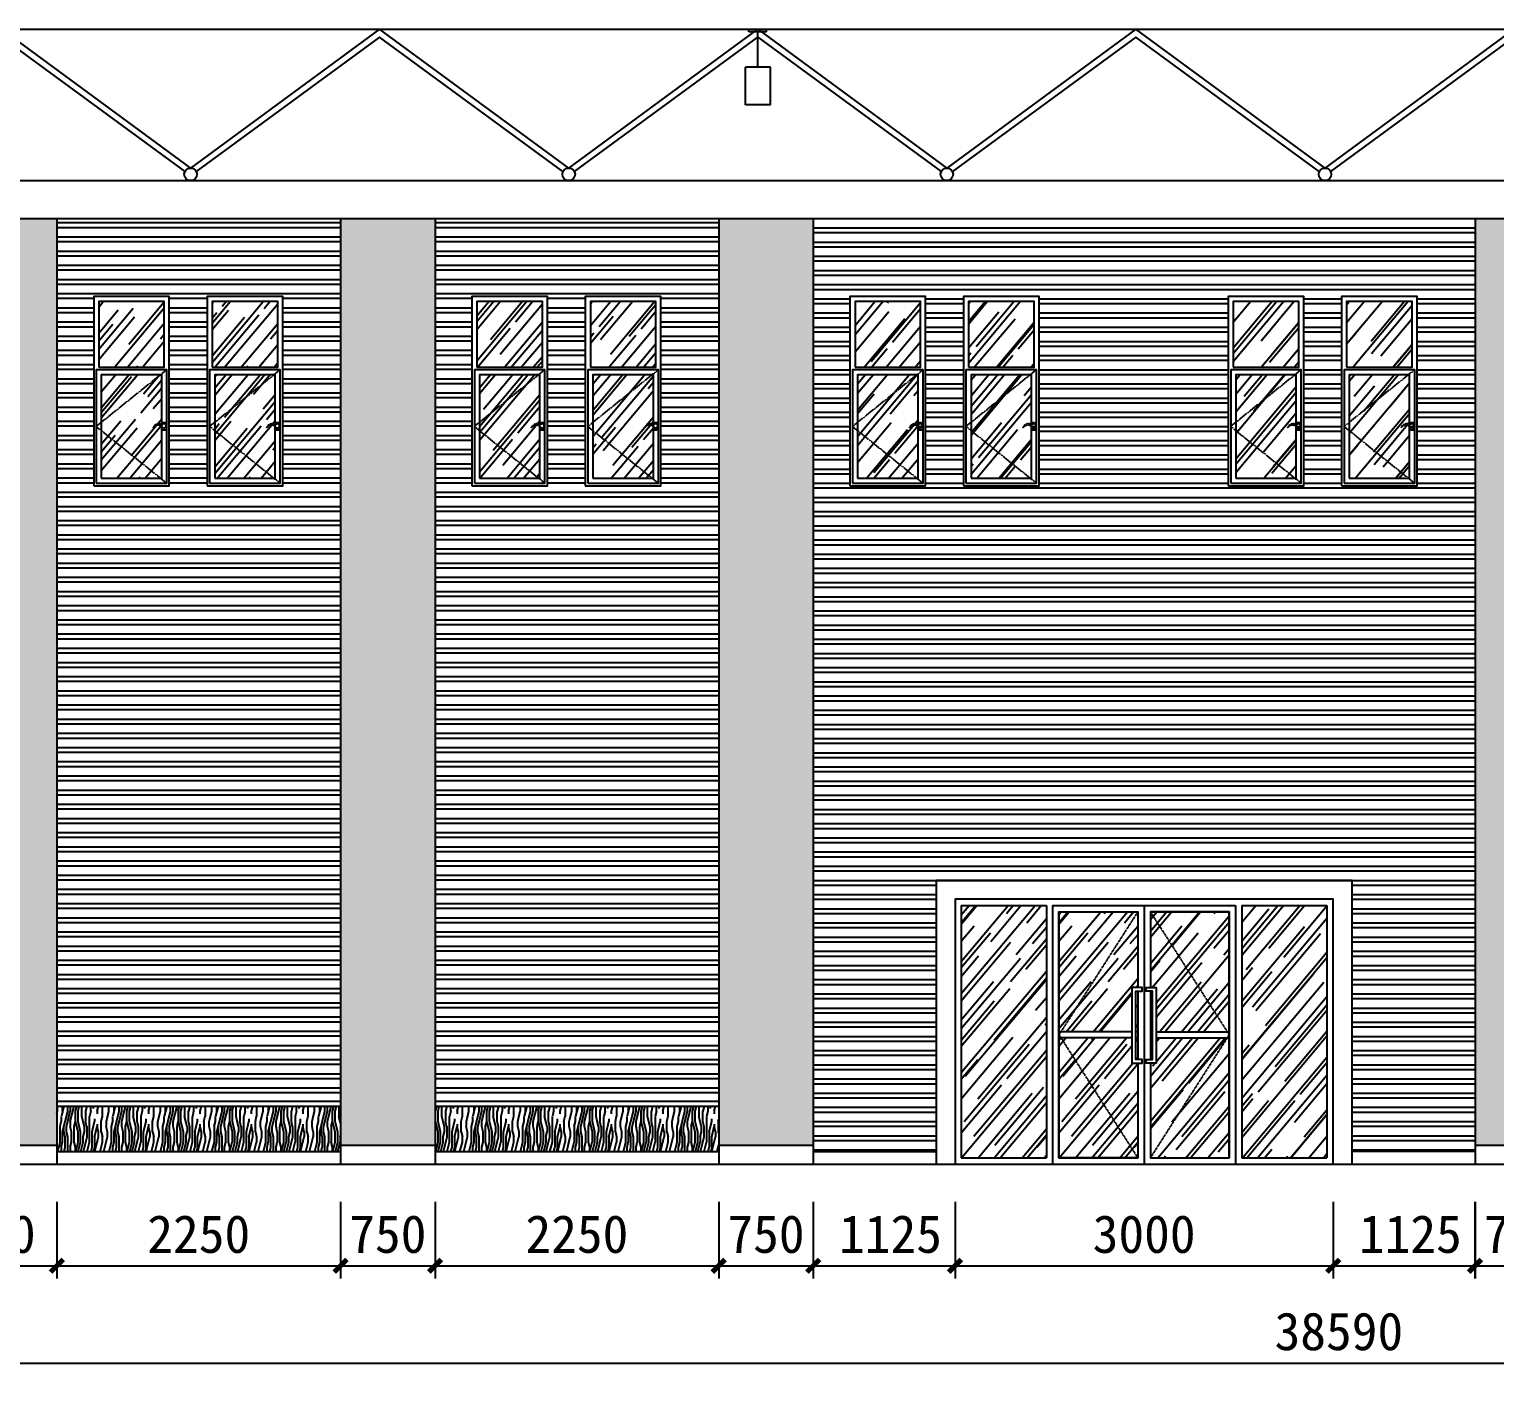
# Model space of a CAD drawing. Header units: millimetres. Extents: x -150677 to 588340, y -254013 to 149700.
# Drawn here: x 65108 to 76733, y -31432 to -20754 of the extents above; entities that cross this region are included whole.
import ezdxf

# ---------------------------------------------------------------- set-up
doc = ezdxf.new("R2010")
doc.units = ezdxf.units.MM
doc.header["$LTSCALE"] = 10
doc.header["$MEASUREMENT"] = 0
doc.linetypes.add('DASH', pattern=[0.35, 0.25, -0.1])
for name, color, linetype in [('2-Ba顶面轮廓', 4, 'Continuous'), ('2-Da地拼', 4, 'Continuous'), ('9-ELa粗', 2, 'Continuous'), ('9-ELd细', 8, 'Continuous'), ('9-ELf填充', 251, 'Continuous'), ('E-Elevation(立面图层)', 134, 'Continuous'), ('HAT【填充】', 8, 'Continuous'), ('饰物', 46, 'Continuous')]:
    doc.layers.add(name, color=color, linetype=linetype)
doc.styles.get("Standard").update_dxf_attribs({"font": ''})
doc.styles.get('Standard').set_extended_font_data('SimSun')
doc.dimstyles.new('DIMN100', dxfattribs={"dimtxt": 300, "dimasz": 100, "dimexe": 100, "dimexo": 300, "dimgap": 100, "dimtad": 1, "dimdec": 0, "dimtxsty": 'Standard', "dimblk": 'ARCHTICK', "dimcen": 2.5, "dimdle": 100, "dimclrd": 8, "dimclre": 8, "dimclrt": 96, "dimadec": 0, "dimazin": 0, "dimtfac": 1, "dimtdec": 0, "dimtmove": 0, "dimatfit": 3, "dimldrblk": 'DOT', "dimfxl": 100, "dimarcsym": 0})
pattern_1 = [(50, (72501.75, -29704), (129.618, 465.617), [3000, -400, 1000, -200]), (50, (72767.75, -29604), (-332.325, 17.773), [600, -66, 1200, -150]), (50, (72601.75, -29534), (565.849, 882.82), [1600, -280, 800, -200])]
pattern_2 = [(50, (73276.25, -29704), (129.618, 465.617), [3000, -400, 1000, -200]), (50, (73542.25, -29604), (-332.325, 17.773), [600, -66, 1200, -150]), (50, (73376.25, -29534), (565.849, 882.82), [1600, -280, 800, -200])]

# ---------------------------------------------------------------- blocks, each defined once
blk = doc.blocks.new('A$C68075832')
at = {"layer": 'E-Elevation(立面图层)', "color": 251, "ltscale": 200}
for p, q in [((-172, 1200), (-32, 1200)), ((-172, 1180), (-172, 1200)), ((-32, 1180), (-172, 1180)), ((-102, 900), (-102, 1180)), ((-32, 1180), (-32, 1200))]:
    blk.add_line(p, q, dxfattribs=at)
at = {"layer": 'E-Elevation(立面图层)', "ltscale": 200}
for p, q in [((0, 900), (-199, 900)), ((-199, 600), (-199, 900)), ((0, 600), (0, 900)), ((0, 600), (-199, 600))]:
    blk.add_line(p, q, dxfattribs=at)
blk = doc.blocks.new('A$C3D6C2CD6')
h = blk.add_hatch()
h.set_pattern_fill('木材', color=251, scale=50, style=0)
h.set_pattern_definition([(50, (40, 940), (129.62, 465.617), [3000, -400, 1000, -200]), (50, (306, 1040), (-332.33, 17.77), [600, -66, 1200, -150]), (50, (140, 1110), (565.85, 882.82), [1600, -280, 800, -200])])
h.paths.add_polyline_path([(40, 940), (560, 940), (560, 1460), (40, 1460)])
h = blk.add_hatch()
h.set_pattern_fill('木材', color=251, scale=50, style=0)
h.set_pattern_definition([(50, (60, 60), (129.618, 465.617), [3000, -400, 1000, -200]), (50, (326, 160), (-332.325, 17.77), [600, -66, 1200, -150]), (50, (160, 230), (565.85, 882.82), [1600, -280, 800, -200])])
h.paths.add_polyline_path([(60, 60), (540, 60), (540, 880), (60, 880)])
at = {"color": 8, "linetype": 'DASH'}
for points in [[(580, 920), (20, 470), (580, 20)], [(545, 485), (545, 502), (575, 502), (575, 442), (545, 442), (545, 466)]]:
    blk.add_lwpolyline(points, dxfattribs=at)
blk.add_lwpolyline([(543, 482, -0.472973), (570, 486, -1.045197), (547, 464, 0.471233), (471, 460, -0.474255), (543, 482, -0.303304)], format="xyb", dxfattribs=at)
at = {"layer": '2-Ba顶面轮廓'}
blk.add_lwpolyline([(0, 0), (600, 0), (600, 1500), (0, 1500)], close=True, dxfattribs=at)
at = {"layer": '9-ELd细'}
for points in [[(40, 940), (560, 940), (560, 1460), (40, 1460)], [(20, 20), (580, 20), (580, 920), (20, 920)], [(60, 60), (540, 60), (540, 880), (60, 880)]]:
    blk.add_lwpolyline(points, close=True, dxfattribs=at)
blk = doc.blocks.new('A$C16496DF1')
at = {"layer": '9-ELf填充'}
h = blk.add_hatch(dxfattribs=at)
h.set_pattern_fill('ANSI32', color=251, scale=300, angle=135, style=0)
h.set_pattern_definition([(180, (1326, 400), (-2e-14, -112.5), []), (180, (1288.5, 437.5), (-2e-14, -112.5), [])])
h.paths.add_polyline_path([(0, 7400), (-100, 7400), (-100, 400), (0, 400)])
h.paths.add_polyline_path([(2150, 7400), (2050, 7400), (2050, 400), (2150, 400)])
h.paths.add_polyline_path([(2050, 7400), (0, 7400), (0, 400), (2050, 400)])
h.paths.add_polyline_path([(1092, 5280), (1092, 6780), (1692, 6780), (1692, 5280)], flags=16)
h.paths.add_polyline_path([(792, 5280), (192, 5280), (192, 6780), (792, 6780)], flags=16)
at = {"layer": 'HAT【填充】'}
h = blk.add_hatch(dxfattribs=at)
h.set_pattern_fill('木纹', color=251, scale=20, angle=90, style=0)
h.set_pattern_definition([(90, (0, 0), (-408, 2e-14), [81.6, -122.4, 40.8, -163.2]), (90, (-10.2, 285.6), (-408, 2e-14), [81.6, -326.4]), (90, (-30.6, 244.8), (-408, 2e-14), [40.8, -367.2]), (90, (-40.8, 20.4), (-408, 2e-14), [20.4, -285.6, 20.4, -81.6]), (90, (-61.2, 163.2), (-408, 2e-14), [81.6, -122.4, 20.4, -183.6]), (90, (-71.4, 61.2), (-408, 2e-14), [61.2, -346.8]), (90, (-81.6, 163.2), (-408, 2e-14), [122.4, -285.6]), (90, (-91.8, 40.8), (-408, 2e-14), [81.6, -326.4]), (90, (-102, 204), (-408, 2e-14), [204, -204]), (90, (-122.4, 81.6), (-408, 2e-14), [40.8, -122.4, 81.6, -163.2]), (90, (-132.6, 367.2), (-408, 2e-14), [81.6, -326.4]), (90, (-142.8, 285.6), (-408, 2e-14), [40.8, -367.2]), (90, (-153, 204), (-408, 2e-14), [40.8, -367.2]), (90, (-163.2, 1e-14), (-408, 2e-14), [81.6, -326.4]), (90, (-173.4, 204), (-408, 2e-14), [81.6, -326.4]), (90, (-193.8, 204), (-408, 2e-14), [81.6, -81.6, 81.6, -163.2]), (90, (-214.2, 122.4), (-408, 2e-14), [40.8, -204, 81.6, -81.6]), (90, (-224.4, 204), (-408, 2e-14), [122.4, -285.6]), (90, (-244.8, 204), (-408, 2e-14), [81.6, -326.4]), (90, (-255, 40.8), (-408, 2e-14), [122.4, -163.2, 40.8, -81.6]), (90, (-275.4, 40.8), (-408, 2e-14), [204, -204]), (90, (-285.6, 285.6), (-408, 2e-14), [40.8, -367.2]), (90, (-295.8, 163.2), (-408, 2e-14), [81.6, -326.4]), (90, (-306, 81.6), (-408, 2e-14), [40.8, -163.2, 40.8, -163.2]), (90, (-316.2, 40.8), (-408, 2e-14), [40.8, -122.4, 81.6, -163.2]), (90, (-326.4, 122.4), (-408, 2e-14), [40.8, -204, 40.8, -122.4]), (90, (-336.6, 204), (-408, 2e-14), [122.4, -285.6]), (90, (-357, 40.8), (-408, 2e-14), [81.6, -326.4]), (90, (-367.2, 244.8), (-408, 2e-14), [40.8, -367.2]), (90, (-377.4, 326.4), (-408, 2e-14), [40.8, -367.2]), (104.036, (-30.6, 285.6), (-1e-06, 408), [42.024, -1640.203]), (104.036, (-122.4, 326.4), (-1e-06, 408), [42.024, -1640.203]), (104.0362, (-367.2, 285.6), (-1e-06, 408), [42.024, -1640.203]), (104.0362, (-214.2, 163.2), (-1e-06, 408), [42.024, -1640.203]), (104.0362, (-275.4, 244.8), (-1e-06, 408), [42.024, -1640.203]), (104.0362, (-244.8, 285.6), (-1e-06, 408), [42.024, -1640.203]), (104.0362, (-316.2, 81.6), (-1e-06, 408), [42.024, -1640.203]), (104.0362, (-295.8, 244.8), (-1e-06, 408), [42.024, -1640.203]), (104.036, (-142.8, 326.4), (-1e-06, 408), [84.05, -1598.18]), (104.0362, (-173.4, 285.6), (-1e-06, 408), [84.05, -1598.18]), (104.0362, (-193.8, 285.6), (-1e-06, 408), [84.05, -1598.18]), (255.964, (-61.2, 163.2), (-1e-08, -408), [42.024, -84.048, 42.024, -1514.13]), (255.964, (-122.4, 81.6), (-1e-08, -408), [42.024, -1640.203]), (255.9638, (-306, 81.6), (-1e-08, -408), [84.05, -1598.18]), (284.036, (-10.2, 285.6), (1e-06, -408), [42.024, -1640.203]), (75.964, (-10.2, 367.2), (1e-08, 408), [42.024, -1640.203]), (75.964, (-153, 244.8), (1e-08, 408), [42.024, -1640.203]), (75.9638, (-224.4, 326.4), (1e-08, 408), [42.024, -1640.203]), (75.9638, (-255, 163.2), (1e-08, 408), [42.024, -1640.203]), (75.9638, (-306, 122.4), (1e-08, 408), [42.024, -1640.203]), (75.9638, (-326.4, 163.2), (1e-08, 408), [42.024, -1640.203]), (75.9638, (-255, 163.2), (1e-08, 408), [42.024, -1640.203]), (75.9638, (-316.2, 285.6), (1e-08, 408), [168.096, -1514.13]), (75.964, (-40.8, 40.8), (1e-08, 408), [168.096, -1514.13]), (75.964, (-71.4, 81.6), (1e-08, 408), [168.096, -1514.13]), (75.964, (-91.8, 122.4), (1e-08, 408), [42.024, -84.048, 84.048, -1472.107]), (75.964, (-122.4, 122.4), (1e-08, 408), [84.048, -84.048, 84.048, -1430.083]), (75.9638, (-163.2, 81.6), (1e-08, 408), [168.096, -1514.13]), (75.9638, (-193.8, 40.8), (1e-08, 408), [168.096, -1514.13]), (75.9638, (-214.2, 40.8), (1e-08, 408), [168.096, -1514.13]), (75.9638, (-336.6, 326.4), (1e-08, 408), [42.024, -1640.203]), (75.9638, (-377.4, 367.2), (-8e-05, 408), [84.048, -1598.18]), (75.9638, (-357, 122.4), (-8e-05, 408), [84.048, -1598.18]), (75.964, (5e-15, 81.6), (-7e-06, 408), [168.096, -1514.13]), (75.9638, (-285.6, 326.4), (-7e-06, 408), [126.07, -1556.155]), (75.9638, (-255, 367.2), (-7e-06, 408), [252.144, -1430.083])])
h.paths.add_polyline_path([(2150, 360), (2050, 360), (2050, 0), (2150, 0)])
h.paths.add_polyline_path([(0, 360), (-100, 360), (-100, 0), (0, 0)])
h.paths.add_polyline_path([(2050, 360), (0, 360), (0, 0), (2050, 0)])
at = {"layer": '2-Da地拼'}
for p, q in [((-100, 400), (2150, 400)), ((-100, 360), (2150, 360)), ((-100, 0), (2150, 0))]:
    blk.add_line(p, q, dxfattribs=at)
blk = doc.blocks.new('A$C26E901EB')
at = {"layer": '9-ELf填充'}
h = blk.add_hatch(dxfattribs=at)
h.set_pattern_fill('木纹02', color=256, scale=100, angle=90, style=0)
h.set_pattern_definition([(90, (77426.86, -29654), (-400, 2e-14), [80, -120, 40, -160]), (90, (77416.86, -29374), (-400, 2e-14), [80, -320]), (90, (77396.86, -29414), (-400, 2e-14), [40, -360]), (90, (77386.86, -29634), (-400, 2e-14), [20, -280, 20, -80]), (90, (77366.86, -29494), (-400, 2e-14), [80, -120, 20, -180]), (90, (77356.86, -29594), (-400, 2e-14), [60, -340]), (90, (77346.86, -29494), (-400, 2e-14), [120, -280]), (90, (77336.86, -29614), (-400, 2e-14), [80, -320]), (90, (77326.86, -29454), (-400, 2e-14), [200, -200]), (90, (77306.86, -29574), (-400, 2e-14), [40, -120, 80, -160]), (90, (77296.86, -29294), (-400, 2e-14), [80, -320]), (90, (77286.86, -29374), (-400, 2e-14), [40, -360]), (90, (77276.86, -29454), (-400, 2e-14), [40, -360]), (90, (77266.86, -29654), (-400, 2e-14), [80, -320]), (90, (77256.86, -29454), (-400, 2e-14), [80, -320]), (90, (77236.86, -29454), (-400, 2e-14), [80, -80, 80, -160]), (90, (77216.86, -29534), (-400, 2e-14), [40, -200, 80, -80]), (90, (77206.86, -29454), (-400, 2e-14), [120, -280]), (90, (77186.86, -29454), (-400, 2e-14), [80, -320]), (90, (77176.86, -29614), (-400, 2e-14), [120, -160, 40, -80]), (90, (77156.86, -29614), (-400, 2e-14), [200, -200]), (90, (77146.86, -29374), (-400, 2e-14), [40, -360]), (90, (77136.86, -29494), (-400, 2e-14), [80, -320]), (90, (77126.86, -29574), (-400, 2e-14), [40, -160, 40, -160]), (90, (77116.86, -29614), (-400, 2e-14), [40, -120, 80, -160]), (90, (77106.86, -29534), (-400, 2e-14), [40, -200, 40, -120]), (90, (77096.86, -29454), (-400, 2e-14), [120, -280]), (90, (77076.86, -29614), (-400, 2e-14), [80, -320]), (90, (77066.86, -29414), (-400, 2e-14), [40, -360]), (90, (77056.86, -29334), (-400, 2e-14), [40, -360]), (104.03624, (77396.86, -29374), (1e-08, 400), [41.2, -1608.0422]), (104.03624, (77306.86, -29334), (1e-08, 400), [41.2, -1608.0422]), (104.03624, (77066.86, -29374), (1e-08, 400), [41.2, -1608.0422]), (104.03624, (77216.86, -29494), (1e-08, 400), [41.2, -1608.0422]), (104.03624, (77156.86, -29414), (1e-08, 400), [41.2, -1608.0422]), (104.03624, (77186.86, -29374), (1e-08, 400), [41.2, -1608.0422]), (104.03624, (77116.86, -29574), (1e-08, 400), [41.2, -1608.0422]), (104.03624, (77136.86, -29414), (1e-08, 400), [41.2, -1608.0422]), (104.03624, (77286.86, -29334), (1e-08, 400), [82.4, -1566.8422]), (104.03624, (77256.86, -29374), (1e-08, 400), [82.4, -1566.8422]), (104.03624, (77236.86, -29374), (1e-08, 400), [82.4, -1566.8422]), (255.96376, (77366.86, -29494), (1e-08, -400), [41.2, -82.4, 41.2, -1484.4422]), (255.96376, (77306.86, -29574), (1e-08, -400), [41.2, -1608.0422]), (255.96376, (77126.86, -29574), (1e-08, -400), [82.4, -1566.8422]), (284.03624, (77416.86, -29374), (-1e-08, -400), [41.2, -1608.0422]), (75.96376, (77416.86, -29294), (-1e-08, 400), [41.2, -1608.0422]), (75.96376, (77276.86, -29414), (-1e-08, 400), [41.2, -1608.0422]), (75.96376, (77206.86, -29334), (-1e-08, 400), [41.2, -1608.0422]), (75.96376, (77176.86, -29494), (-1e-08, 400), [41.2, -1608.0422]), (75.96376, (77126.86, -29534), (-1e-08, 400), [41.2, -1608.0422]), (75.96376, (77106.86, -29494), (-1e-08, 400), [41.2, -1608.0422]), (75.96376, (77176.86, -29494), (-1e-08, 400), [41.2, -1608.0422]), (75.96376, (77116.86, -29374), (-1e-08, 400), [164.8, -1484.4422]), (75.96376, (77386.86, -29614), (-1e-08, 400), [164.8, -1484.4422]), (75.96376, (77356.86, -29574), (-1e-08, 400), [164.8, -1484.4422]), (75.96376, (77336.86, -29534), (-1e-08, 400), [41.2, -82.4, 82.4, -1443.2422]), (75.96376, (77306.86, -29534), (-1e-08, 400), [82.4, -82.4, 82.4, -1402.0422]), (75.96376, (77266.86, -29574), (-1e-08, 400), [164.8, -1484.4422]), (75.96376, (77236.86, -29614), (-1e-08, 400), [164.8, -1484.4422]), (75.96376, (77216.86, -29614), (-1e-08, 400), [164.8, -1484.4422]), (75.96376, (77096.86, -29334), (-1e-08, 400), [41.2, -1608.0422]), (75.96377, (77056.86, -29294), (-8e-05, 400), [82.4, -1566.8422]), (75.96377, (77076.86, -29534), (-8e-05, 400), [82.4, -1566.8422]), (75.96376, (77426.86, -29574), (-7e-06, 400), [164.8, -1484.4422]), (75.96376, (77146.86, -29334), (-7e-06, 400), [123.6, -1525.6422]), (75.96376, (77176.86, -29294), (-7e-06, 400), [247.2, -1402.0422])])
h.paths.add_polyline_path([(750, 0), (750, 7350), (0, 7350), (0, 0)])
at = {"layer": '2-Da地拼'}
blk.add_line((0, 0), (750, 0), dxfattribs=at)
blk = doc.blocks.new('_ArchTick')
at = {"color": 0, "linetype": 'ByBlock', "const_width": 0.4}
blk.add_lwpolyline([(-0.5, -0.5), (0.5, 0.5)], dxfattribs=at)
blk = doc.blocks.new('*D1211')
at = {"layer": '2-Ba顶面轮廓', "color": 8, "lineweight": -2, "transparency": 16777216}
for p, q in [((64577, -30054), (64577, -30661)), ((65327, -30054), (65327, -30661)), ((64477, -30561), (65427, -30561))]:
    blk.add_line(p, q, dxfattribs=at)
at = {"layer": 'Defpoints', "color": 0, "transparency": 16777216}
for p in [(64577, -29754), (65327, -29754), (65327, -30561)]:
    blk.add_point(p, dxfattribs=at)
at = {"layer": '2-Ba顶面轮廓', "color": 8, "lineweight": -2, "transparency": 16777216, "xscale": 100, "yscale": 100, "zscale": 100, "rotation": 180}
blk.add_blockref('_ArchTick', (64577, -30561), dxfattribs=at)
at = {"layer": '2-Ba顶面轮廓', "color": 8, "lineweight": -2, "transparency": 16777216, "xscale": 100, "yscale": 100, "zscale": 100}
blk.add_blockref('_ArchTick', (65327, -30561), dxfattribs=at)
at = {"layer": '2-Ba顶面轮廓', "color": 96, "transparency": 16777216, "insert": (64852, -30311), "char_height": 300, "attachment_point": 5}
blk.add_mtext('750', dxfattribs=at)
blk = doc.blocks.new('_DOT')
at = {"color": 0, "linetype": 'ByBlock'}
blk.add_line((-0.35, 0), (-1, 0), dxfattribs=at)
at = {"color": 0, "linetype": 'ByBlock', "const_width": 0.35}
blk.add_lwpolyline([(-0.175, 0, 1), (0.175, 0, 1)], format="xyb", close=True, dxfattribs=at)
blk = doc.blocks.new('*D1212')
at = {"layer": '2-Ba顶面轮廓', "color": 8, "lineweight": -2, "transparency": 16777216}
for p, q in [((65326.85917, -30054), (65326.85917, -30661)), ((67576.85917, -30054), (67576.85917, -30661)), ((65226.85917, -30561), (67676.85917, -30561))]:
    blk.add_line(p, q, dxfattribs=at)
at = {"layer": 'Defpoints', "color": 0, "transparency": 16777216}
for p in [(65326.85917, -29754), (67576.85917, -29754), (67576.85917, -30561)]:
    blk.add_point(p, dxfattribs=at)
at = {"layer": '2-Ba顶面轮廓', "color": 8, "lineweight": -2, "transparency": 16777216, "xscale": 100, "yscale": 100, "zscale": 100, "rotation": 180}
blk.add_blockref('_ArchTick', (65326.85917, -30561), dxfattribs=at)
at = {"layer": '2-Ba顶面轮廓', "color": 8, "lineweight": -2, "transparency": 16777216, "xscale": 100, "yscale": 100, "zscale": 100}
blk.add_blockref('_ArchTick', (67576.85917, -30561), dxfattribs=at)
at = {"layer": '2-Ba顶面轮廓', "color": 96, "transparency": 16777216, "insert": (66451.85917, -30311), "char_height": 300, "attachment_point": 5}
blk.add_mtext('2250', dxfattribs=at)
blk = doc.blocks.new('*D1213')
at = {"layer": '2-Ba顶面轮廓', "color": 8, "lineweight": -2, "transparency": 16777216}
for p, q in [((67576.85917, -30054), (67576.85917, -30661)), ((68326.85917, -30054), (68326.85917, -30661)), ((67476.85917, -30561), (68426.85917, -30561))]:
    blk.add_line(p, q, dxfattribs=at)
at = {"layer": 'Defpoints', "color": 0, "transparency": 16777216}
for p in [(67576.85917, -29754), (68326.85917, -29754), (68326.85917, -30561)]:
    blk.add_point(p, dxfattribs=at)
at = {"layer": '2-Ba顶面轮廓', "color": 8, "lineweight": -2, "transparency": 16777216, "xscale": 100, "yscale": 100, "zscale": 100, "rotation": 180}
blk.add_blockref('_ArchTick', (67576.85917, -30561), dxfattribs=at)
at = {"layer": '2-Ba顶面轮廓', "color": 8, "lineweight": -2, "transparency": 16777216, "xscale": 100, "yscale": 100, "zscale": 100}
blk.add_blockref('_ArchTick', (68326.85917, -30561), dxfattribs=at)
at = {"layer": '2-Ba顶面轮廓', "color": 96, "transparency": 16777216, "insert": (67951.85917, -30311), "char_height": 300, "attachment_point": 5}
blk.add_mtext('750', dxfattribs=at)
blk = doc.blocks.new('*D1214')
at = {"layer": '2-Ba顶面轮廓', "color": 8, "lineweight": -2, "transparency": 16777216}
for p, q in [((68326.85917, -30054), (68326.85917, -30661)), ((70576.85917, -30054), (70576.85917, -30661)), ((68226.85917, -30561), (70676.85917, -30561))]:
    blk.add_line(p, q, dxfattribs=at)
at = {"layer": 'Defpoints', "color": 0, "transparency": 16777216}
for p in [(68326.85917, -29754), (70576.85917, -29754), (70576.85917, -30561)]:
    blk.add_point(p, dxfattribs=at)
at = {"layer": '2-Ba顶面轮廓', "color": 8, "lineweight": -2, "transparency": 16777216, "xscale": 100, "yscale": 100, "zscale": 100, "rotation": 180}
blk.add_blockref('_ArchTick', (68326.85917, -30561), dxfattribs=at)
at = {"layer": '2-Ba顶面轮廓', "color": 8, "lineweight": -2, "transparency": 16777216, "xscale": 100, "yscale": 100, "zscale": 100}
blk.add_blockref('_ArchTick', (70576.85917, -30561), dxfattribs=at)
at = {"layer": '2-Ba顶面轮廓', "color": 96, "transparency": 16777216, "insert": (69451.85917, -30311), "char_height": 300, "attachment_point": 5}
blk.add_mtext('2250', dxfattribs=at)
blk = doc.blocks.new('*D1215')
at = {"layer": '2-Ba顶面轮廓', "color": 8, "lineweight": -2, "transparency": 16777216}
for p, q in [((70576.85917, -30054), (70576.85917, -30661)), ((71326.85917, -30054), (71326.85917, -30661)), ((70476.85917, -30561), (71426.85917, -30561))]:
    blk.add_line(p, q, dxfattribs=at)
at = {"layer": 'Defpoints', "color": 0, "transparency": 16777216}
for p in [(70576.85917, -29754), (71326.85917, -29754), (71326.85917, -30561)]:
    blk.add_point(p, dxfattribs=at)
at = {"layer": '2-Ba顶面轮廓', "color": 8, "lineweight": -2, "transparency": 16777216, "xscale": 100, "yscale": 100, "zscale": 100, "rotation": 180}
blk.add_blockref('_ArchTick', (70576.85917, -30561), dxfattribs=at)
at = {"layer": '2-Ba顶面轮廓', "color": 8, "lineweight": -2, "transparency": 16777216, "xscale": 100, "yscale": 100, "zscale": 100}
blk.add_blockref('_ArchTick', (71326.85917, -30561), dxfattribs=at)
at = {"layer": '2-Ba顶面轮廓', "color": 96, "transparency": 16777216, "insert": (70951.85917, -30311), "char_height": 300, "attachment_point": 5}
blk.add_mtext('750', dxfattribs=at)
blk = doc.blocks.new('*D1216')
at = {"layer": '2-Ba顶面轮廓', "color": 8, "lineweight": -2, "transparency": 16777216}
for p, q in [((71327, -30054), (71327, -30661)), ((72452, -30054), (72452, -30661)), ((71227, -30561), (72552, -30561))]:
    blk.add_line(p, q, dxfattribs=at)
at = {"layer": 'Defpoints', "color": 0, "transparency": 16777216}
for p in [(71327, -29754), (72452, -29754), (72452, -30561)]:
    blk.add_point(p, dxfattribs=at)
at = {"layer": '2-Ba顶面轮廓', "color": 8, "lineweight": -2, "transparency": 16777216, "xscale": 100, "yscale": 100, "zscale": 100, "rotation": 180}
blk.add_blockref('_ArchTick', (71327, -30561), dxfattribs=at)
at = {"layer": '2-Ba顶面轮廓', "color": 8, "lineweight": -2, "transparency": 16777216, "xscale": 100, "yscale": 100, "zscale": 100}
blk.add_blockref('_ArchTick', (72452, -30561), dxfattribs=at)
at = {"layer": '2-Ba顶面轮廓', "color": 96, "transparency": 16777216, "insert": (71940, -30311), "char_height": 300, "attachment_point": 5}
blk.add_mtext('1125', dxfattribs=at)
blk = doc.blocks.new('*D1217')
at = {"layer": '2-Ba顶面轮廓', "color": 8, "lineweight": -2, "transparency": 16777216}
for p, q in [((72452, -30054), (72452, -30661)), ((75452, -30054), (75452, -30661)), ((72352, -30561), (75552, -30561))]:
    blk.add_line(p, q, dxfattribs=at)
at = {"layer": 'Defpoints', "color": 0, "transparency": 16777216}
for p in [(72452, -29754), (75452, -29754), (75452, -30561)]:
    blk.add_point(p, dxfattribs=at)
at = {"layer": '2-Ba顶面轮廓', "color": 8, "lineweight": -2, "transparency": 16777216, "xscale": 100, "yscale": 100, "zscale": 100, "rotation": 180}
blk.add_blockref('_ArchTick', (72452, -30561), dxfattribs=at)
at = {"layer": '2-Ba顶面轮廓', "color": 8, "lineweight": -2, "transparency": 16777216, "xscale": 100, "yscale": 100, "zscale": 100}
blk.add_blockref('_ArchTick', (75452, -30561), dxfattribs=at)
at = {"layer": '2-Ba顶面轮廓', "color": 96, "transparency": 16777216, "insert": (73952, -30311), "char_height": 300, "attachment_point": 5}
blk.add_mtext('3000', dxfattribs=at)
blk = doc.blocks.new('*D1218')
at = {"layer": '2-Ba顶面轮廓', "color": 8, "lineweight": -2, "transparency": 16777216}
for p, q in [((75452, -30054), (75452, -30661)), ((76577, -30054), (76577, -30661)), ((75352, -30561), (76677, -30561))]:
    blk.add_line(p, q, dxfattribs=at)
at = {"layer": 'Defpoints', "color": 0, "transparency": 16777216}
for p in [(75452, -29754), (76577, -29754), (76577, -30561)]:
    blk.add_point(p, dxfattribs=at)
at = {"layer": '2-Ba顶面轮廓', "color": 8, "lineweight": -2, "transparency": 16777216, "xscale": 100, "yscale": 100, "zscale": 100, "rotation": 180}
blk.add_blockref('_ArchTick', (75452, -30561), dxfattribs=at)
at = {"layer": '2-Ba顶面轮廓', "color": 8, "lineweight": -2, "transparency": 16777216, "xscale": 100, "yscale": 100, "zscale": 100}
blk.add_blockref('_ArchTick', (76577, -30561), dxfattribs=at)
at = {"layer": '2-Ba顶面轮廓', "color": 96, "transparency": 16777216, "insert": (76064, -30311), "char_height": 300, "attachment_point": 5}
blk.add_mtext('1125', dxfattribs=at)
blk = doc.blocks.new('*D1219')
at = {"layer": '2-Ba顶面轮廓', "color": 8, "lineweight": -2, "transparency": 16777216}
for p, q in [((76576.85917, -30054), (76576.85917, -30661)), ((77326.85917, -30054), (77326.85917, -30661)), ((76476.85917, -30561), (77426.85917, -30561))]:
    blk.add_line(p, q, dxfattribs=at)
at = {"layer": 'Defpoints', "color": 0, "transparency": 16777216}
for p in [(76576.85917, -29754), (77326.85917, -29754), (77326.85917, -30561)]:
    blk.add_point(p, dxfattribs=at)
at = {"layer": '2-Ba顶面轮廓', "color": 8, "lineweight": -2, "transparency": 16777216, "xscale": 100, "yscale": 100, "zscale": 100}
for p, rotation in [((76576.85917, -30561), 179.9999999999998), ((77326.85917, -30561), 359.9999999999998)]:
    blk.add_blockref('_ArchTick', p, dxfattribs=dict(at, rotation=rotation))
at = {"layer": '2-Ba顶面轮廓', "color": 96, "transparency": 16777216, "insert": (76951.85917, -30311), "char_height": 300, "attachment_point": 5}
blk.add_mtext('750', dxfattribs=at)
blk = doc.blocks.new('*D1232')
at = {"layer": '2-Ba顶面轮廓', "color": 8, "lineweight": -2, "transparency": 16777216}
for p, q in [((56201.85917, -30861), (56201.85917, -31432.5)), ((94791.85917, -30861), (94791.85917, -31432.5)), ((56101.85917, -31332.5), (94891.85917, -31332.5))]:
    blk.add_line(p, q, dxfattribs=at)
at = {"layer": 'Defpoints', "color": 0, "transparency": 16777216}
for p in [(56201.85917, -30561), (94791.85917, -30561), (94791.85917, -31332.5)]:
    blk.add_point(p, dxfattribs=at)
at = {"layer": '2-Ba顶面轮廓', "color": 8, "lineweight": -2, "transparency": 16777216, "xscale": 100, "yscale": 100, "zscale": 100, "rotation": 180}
blk.add_blockref('_ArchTick', (56201.85917, -31332.5), dxfattribs=at)
at = {"layer": '2-Ba顶面轮廓', "color": 8, "lineweight": -2, "transparency": 16777216, "xscale": 100, "yscale": 100, "zscale": 100}
blk.add_blockref('_ArchTick', (94791.85917, -31332.5), dxfattribs=at)
at = {"layer": '2-Ba顶面轮廓', "color": 96, "transparency": 16777216, "insert": (75496.85917, -31082.5), "char_height": 300, "attachment_point": 5}
blk.add_mtext('38590', dxfattribs=at)

msp = doc.modelspace()

# ---------------------------------------------------------------- hatches: boundary and pattern name
at = {"layer": '2-Ba顶面轮廓'}
h = msp.add_hatch(dxfattribs=at)
h.set_pattern_fill('木材', color=251, scale=50, style=0)
h.set_pattern_definition(pattern_1)
h.paths.add_polyline_path([(73176.2, -27704), (72501.7, -27704), (72501.7, -28099), (72501.7, -29704), (73176.2, -29704)])
h = msp.add_hatch(dxfattribs=at)
h.set_pattern_fill('木材', color=251, scale=50, style=0)
h.set_pattern_definition(pattern_2)
h.paths.add_polyline_path([(73885.2, -28754), (73885.2, -28924), (73901.2, -28924), (73901.2, -28754)])
h.paths.add_polyline_path([(73855.2, -28954), (73855.2, -28754), (73276.2, -28754), (73276.2, -29704), (73901.2, -29704), (73901.2, -28954)])
h.paths.add_polyline_path([(73885.2, -28384), (73885.2, -28704), (73901.2, -28704), (73901.2, -28384)])
h.paths.add_polyline_path([(73855.2, -28704), (73855.2, -28354), (73901.2, -28354), (73901.2, -27754), (73276.2, -27754), (73276.2, -28704)])
h = msp.add_hatch(dxfattribs=at)
h.set_pattern_fill('木材', color=251, scale=50, style=0)
h.set_pattern_definition(pattern_2)
h.paths.add_polyline_path([(74017.3, -28704), (74017.3, -28384), (74001.2, -28384), (74001.2, -28704)])
h.paths.add_polyline_path([(74047.3, -28354), (74047.3, -28704), (74626.2, -28704), (74626.2, -27754), (74001.2, -27754), (74001.2, -28354)])
h.paths.add_polyline_path([(74001.2, -28924), (74017.3, -28924), (74017.3, -28754), (74001.2, -28754)])
h.paths.add_polyline_path([(74047.3, -28954), (74001.2, -28954), (74001.2, -29704), (74626.2, -29704), (74626.2, -28754), (74047.3, -28754)])
h = msp.add_hatch(dxfattribs=at)
h.set_pattern_fill('木材', color=251, scale=50, style=0)
h.set_pattern_definition(pattern_1)
h.paths.add_polyline_path([(75401.7, -27704), (74749.2, -27704), (74726.2, -27704), (74726.2, -29704), (75401.7, -29704)])
at = {"layer": '9-ELf填充'}
h = msp.add_hatch(dxfattribs=at)
h.set_pattern_fill('ANSI32', color=256, scale=300, angle=135, style=0)
h.set_pattern_definition([(180, (73952.75, -27654), (-2e-14, -112.5), []), (180, (73915.25, -27616.5), (-2e-14, -112.5), [])])
h.paths.add_polyline_path([(71426.9, -22254), (71326.9, -22254), (71326.9, -29654), (71426.9, -29654)])
h.paths.add_polyline_path([(76576.9, -22254), (76476.9, -22254), (76476.9, -29654), (76576.9, -29654)])
h.paths.add_polyline_path([(74618.5, -24374), (74618.5, -22874), (75218.5, -22874), (75218.5, -24374)], flags=16)
h.paths.add_polyline_path([(75518.5, -24374), (75518.5, -22874), (76118.5, -22874), (76118.5, -24374)], flags=16)
h.paths.add_polyline_path([(75161.4, -23891.5, -0.4729727), (75188.2, -23887.9, -1.0451966), (75165.4, -23910.3, 0.4712331), (75089.8, -23913.5, -0.4742551)], flags=0)
h.paths.add_polyline_path([(73118.5, -24374), (72518.5, -24374), (72518.5, -22874), (73118.5, -22874)], flags=16)
h.paths.add_polyline_path([(73065.4, -23910.3, 0.4712331), (72989.8, -23913.5, -0.4742551), (73061.4, -23891.5, -0.4729727), (73088.2, -23887.9, -1.0451966)], flags=0)
h.paths.add_polyline_path([(75989.8, -23913.5, -0.4742551), (76061.4, -23891.5, -0.4729727), (76088.2, -23887.9, -1.0451966), (76065.4, -23910.3, 0.4712331)], flags=0)
h.paths.add_polyline_path([(72218.5, -24374), (71618.5, -24374), (71618.5, -22874), (72218.5, -22874)], flags=16)
h.paths.add_polyline_path([(72165.4, -23910.3, 0.4712331), (72089.8, -23913.5, -0.4742551), (72161.4, -23891.5, -0.4729727), (72188.2, -23887.9, -1.0451966)], flags=0)
h.paths.add_polyline_path([(75651.7, -27454), (75651.7, -29654), (76476.9, -29654), (76476.9, -22254), (71426.9, -22254), (71426.9, -29654), (72251.7, -29654), (72251.7, -27454)])
h.paths.add_polyline_path([(72251.7, -29654), (72301.7, -29654), (72301.7, -27504), (75601.7, -27504), (75601.7, -29654), (75651.7, -29654), (75651.7, -27454), (72251.7, -27454)], flags=17)

# ---------------------------------------------------------------- linework, layer by layer
at = {"layer": '2-Ba顶面轮廓'}
for p, q in [((72501.7, -27704), (73176.2, -27704)), ((72501.7, -27704), (72501.7, -29704)), ((72501.7, -27704), (72501.7, -28099)), ((73176.2, -27704), (73176.2, -29704)), ((73226.2, -27704), (74001.2, -27704)), ((73226.2, -27704), (73226.2, -29754)), ((73276.2, -27754), (73276.2, -29704)), ((73276.2, -27754), (73901.2, -27754)), ((73901.2, -27754), (73901.2, -28354)), ((73951.2, -27704), (73951.2, -29754)), ((74001.2, -27704), (74676.2, -27704)), ((74001.2, -27754), (74001.2, -28354)), ((74001.2, -27754), (74626.2, -27754)), ((74626.2, -27754), (74626.2, -29704)), ((74676.2, -27704), (74676.2, -29754)), ((74726.2, -27704), (75401.7, -27704)), ((74726.2, -27704), (74726.2, -29704)), ((74749.2, -27704), (75401.7, -27704)), ((75351.7, -27704), (75351.7, -27704)), ((75401.7, -27704), (75401.7, -29704)), ((72501.7, -28119), (72501.7, -28454)), ((72501.7, -28474), (72501.7, -28909)), ((73901.2, -28384), (73901.2, -28924)), ((74001.2, -28384), (74001.2, -28924)), ((73855.2, -28704), (73276.2, -28704)), ((73901.2, -28704), (73885.2, -28704)), ((74001.2, -28704), (74017.3, -28704)), ((74047.3, -28704), (74626.2, -28704)), ((73855.2, -28754), (73276.2, -28754)), ((73901.2, -28754), (73885.2, -28754)), ((74001.2, -28754), (74017.3, -28754)), ((74047.3, -28754), (74626.2, -28754)), ((72501.7, -28929), (72501.7, -29364)), ((73901.2, -28954), (73901.2, -29704)), ((74001.2, -28954), (74001.2, -29704)), ((72501.7, -29704), (73176.2, -29704)), ((73226.2, -29754), (74676.2, -29754)), ((73276.2, -29704), (73901.2, -29704)), ((74001.2, -29704), (74626.2, -29704)), ((74726.2, -29704), (75401.7, -29704))]:
    msp.add_line(p, q, dxfattribs=at)
at = {"layer": '2-Ba顶面轮廓', "color": 8, "linetype": 'DASH'}
for p, q in [((73901.2, -27754), (73276.2, -28729)), ((74001.2, -27754), (74626.2, -28729)), ((73276.2, -28729), (73901.2, -29704)), ((74626.2, -28729), (74001.2, -29704))]:
    msp.add_line(p, q, dxfattribs=at)
at = {"layer": '2-Ba顶面轮廓'}
for points in [[(75601.7, -29754), (75601.7, -27504), (72301.7, -27504), (72301.7, -29754)], [(75451.7, -29754), (75451.7, -27654), (72451.7, -27654), (72451.7, -29754)], [(73901.2, -28954), (73901.2, -29704), (73276.2, -29704), (73276.2, -27754), (73901.2, -27754), (73901.2, -28354)], [(74001.2, -28954), (74001.2, -29704), (74626.2, -29704), (74626.2, -27754), (74001.2, -27754), (74001.2, -28354)], [(73901.2, -28384), (73901.2, -28924)], [(74001.2, -28384), (74001.2, -28924)]]:
    msp.add_lwpolyline(points, dxfattribs=at)
at = {"layer": '2-Da地拼'}
for p, q in [((56861.9, -21954), (93931.9, -21954)), ((56201.9, -22254), (94791.9, -22254)), ((65326.9, -22254), (65326.9, -29754)), ((67576.9, -22254), (67576.9, -29754)), ((68326.9, -22254), (68326.9, -29754)), ((70576.9, -22254), (70576.9, -29754)), ((71326.9, -22254), (71326.9, -29754)), ((76576.9, -22254), (76576.9, -29754)), ((71326.9, -29654), (72301.7, -29654)), ((76576.9, -29654), (75601.7, -29654))]:
    msp.add_line(p, q, dxfattribs=at)
for points in [[(63386.9, -21854), (64886.9, -20754), (66386.9, -21854)], [(69386.9, -21854), (67886.9, -20754), (66386.9, -21854)], [(69386.9, -21854), (70886.9, -20754), (72386.9, -21854)], [(75386.9, -21854), (73886.9, -20754), (72386.9, -21854)], [(75386.9, -21854), (76886.9, -20754), (78386.9, -21854)], [(63432.1, -21882.8), (64888.2, -20817), (66341.6, -21882.8)], [(69341.6, -21882.8), (67885.5, -20817), (66432.1, -21882.8)], [(69432.1, -21882.8), (70888.2, -20817), (72341.6, -21882.8)], [(75341.6, -21882.8), (73885.5, -20817), (72432.1, -21882.8)], [(75432.1, -21882.8), (76888.2, -20817), (78341.6, -21882.8)]]:
    msp.add_lwpolyline(points, dxfattribs=at)
for centre in [(66386.9, -21904), (69386.9, -21904), (72386.9, -21904), (75386.9, -21904)]:
    msp.add_circle(centre, 50, dxfattribs=at)
at = {"layer": '9-ELa粗'}
for p, q in [((56001.9, -20754), (95161.9, -20754)), ((56001.9, -29754), (95161.9, -29754))]:
    msp.add_line(p, q, dxfattribs=at)
at = {"layer": '饰物', "color": 8}
for points in [[(73869.2, -28954), (73935.2, -28954), (73935.2, -28924), (73885.2, -28924), (73885.2, -28384), (73935.2, -28384), (73935.2, -28354), (73855.2, -28354), (73855.2, -28954), (73885.2, -28954)], [(74033.3, -28954), (73967.3, -28954), (73967.3, -28924), (74017.3, -28924), (74017.3, -28384), (73967.3, -28384), (73967.3, -28354), (74047.3, -28354), (74047.3, -28954), (74017.3, -28954)]]:
    msp.add_lwpolyline(points, dxfattribs=at)

# ---------------------------------------------------------------- block references
at = {"layer": '2-Ba顶面轮廓'}
for name, p in [('A$C26E901EB', (64576.9, -29604)), ('A$C16496DF1', (65426.9, -29654)), ('A$C26E901EB', (67576.9, -29604)), ('A$C16496DF1', (68426.9, -29654)), ('A$C26E901EB', (70576.9, -29604)), ('A$C26E901EB', (76576.9, -29604)), ('A$C3D6C2CD6', (65618.5, -24374)), ('A$C3D6C2CD6', (66518.5, -24374)), ('A$C3D6C2CD6', (68618.5, -24374)), ('A$C3D6C2CD6', (69518.5, -24374)), ('A$C3D6C2CD6', (71618.5, -24374)), ('A$C3D6C2CD6', (72518.5, -24374)), ('A$C3D6C2CD6', (74618.5, -24374)), ('A$C3D6C2CD6', (75518.5, -24374))]:
    msp.add_blockref(name, p, dxfattribs=at)
at = {"layer": 'E-Elevation(立面图层)'}
msp.add_blockref('A$C68075832', (70988.5, -21954), dxfattribs=at)

# ---------------------------------------------------------------- dimensions: what is measured, and where the dimension line sits
at = {"layer": '2-Ba顶面轮廓'}
for base, p1, p2, angle, picture, middle, dimtype in [((65326.9, -30561), (64576.9, -29754), (65326.9, -29754), 180, '*D1211', (64851.9, -30561), 128), ((68326.9, -30561), (67576.9, -29754), (68326.9, -29754), 180, '*D1213', (67951.9, -30561), 128), ((71326.9, -30561), (70576.9, -29754), (71326.9, -29754), 180, '*D1215', (70951.9, -30561), 128), ((72451.7, -30561), (71326.9, -29754), (72451.7, -29754), 180, '*D1216', (71939.8, -30561), 128), ((76576.9, -30561), (75451.7, -29754), (76576.9, -29754), 0, '*D1218', (76064.3, -30561), 129), ((77326.9, -30561), (76576.9, -29754), (77326.9, -29754), 180, '*D1219', (76951.9, -30561), 128)]:
    dim = msp.add_linear_dim(base=base, p1=p1, p2=p2, angle=angle, dimstyle='DIMN100', dxfattribs=at)
    dim.commit()
    dim.dimension.update_dxf_attribs({"geometry": picture, "text_midpoint": middle, "dimtype": dimtype})
for base, p1, p2, picture, middle in [((67576.9, -30561), (65326.9, -29754), (67576.9, -29754), '*D1212', (66451.9, -30311)), ((70576.9, -30561), (68326.9, -29754), (70576.9, -29754), '*D1214', (69451.9, -30311)), ((75451.7, -30561), (72451.7, -29754), (75451.7, -29754), '*D1217', (73951.7, -30311))]:
    dim = msp.add_linear_dim(base=base, p1=p1, p2=p2, angle=180, dimstyle='DIMN100', dxfattribs=at)
    dim.commit()
    dim.dimension.update_dxf_attribs({"geometry": picture, "text_midpoint": middle})
dim = msp.add_aligned_dim(p1=(56201.9, -30561), p2=(94791.9, -30561), distance=-771.5, dimstyle='DIMN100', dxfattribs=at)
dim.commit()
dim.dimension.update_dxf_attribs({"geometry": '*D1232', "text_midpoint": (75496.9, -31082.5)})

doc.saveas('drawing.dxf')
